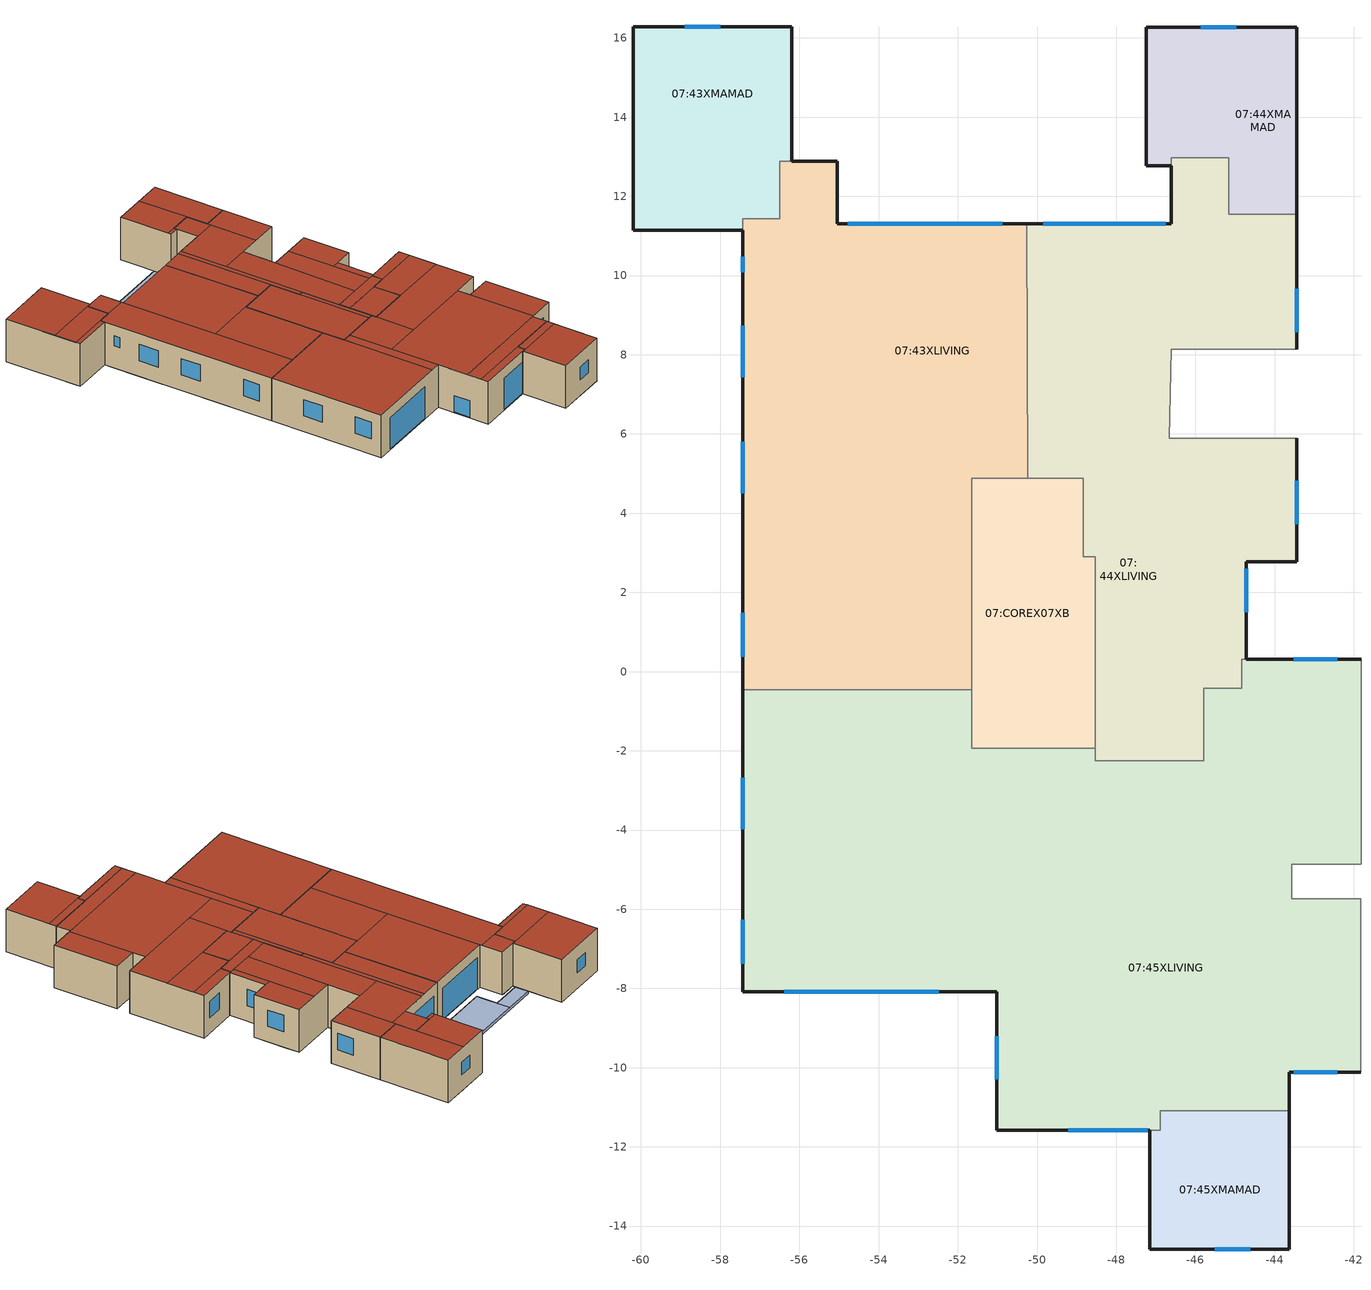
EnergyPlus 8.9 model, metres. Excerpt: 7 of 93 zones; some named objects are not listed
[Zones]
07:43XMAMAD
 floor to 06:36XMAMAD (0_IntFloor_U=2.126_Reversed_Rev): -57.43,11.14 -60.2,11.14 -60.2,11.46 -57.43,11.46 z18; -56.51,11.46 -60.2,11.46 -60.2,12.9 -56.51,12.9 z18; -56.2,12.9 -60.2,12.9 -60.2,16.28 -56.2,16.28 z18
 floor to 06:36XLIVING (0_IntFloor_U=2.126_Reversed_Rev): -56.5,11.44 -56.51,11.44 -56.51,12.88 -56.5,12.88 z18
 floor to 06:36XSERV (0_IntFloor_U=2.126_Reversed_Rev): -56.51,11.44 -57.43,11.44 -57.43,11.46 -56.51,11.46 z18
 wall outside (0_ExtWall MMD plaster 400 6cm - Int_Insulation_U=1.28): -56.2,12.88 -56.2,16.28 -60.2,16.28 -60.2,11.14 -57.43,11.14 z18:21
 wall to 07:43XLIVING (0_IntPartition 20cm concrete_U=2.516_Rev): -57.43,11.14 -57.43,11.44 -56.5,11.44 -56.5,12.88 -56.2,12.88 z18:21
 window (_6mm - 1001): -58,16.28 -58.9,16.28 z19.1:20
 roof outside (0_FlatRoofTiled 5cm EPS_U=0.58): -60.2,11.14 -57.43,11.14 -57.43,11.44 -60.2,11.44 z21; -60.2,11.44 -56.5,11.44 -56.5,12.88 -60.2,12.88 z21; -60.2,12.88 -56.2,12.88 -56.2,16.28 -60.2,16.28 z21
07:44XLIVING
 floor to 06:36XLIVING (0_IntFloor_U=2.126_Reversed_Rev): -50.24,6.39 -50.26,11.31 -50.24,11.31 z18
 floor to 06:37XMAMAD (0_IntFloor_U=2.126_Reversed_Rev): -43.44,11.46 -45.14,11.46 -45.14,11.54 -43.44,11.54 z18
 floor to 06:37XLIVING (0_IntFloor_U=2.126_Reversed_Rev): -43.44,8.15 -45.14,8.15 -45.14,11.46 -43.44,11.46 z18; -44.83,-0.4 -45.14,-0.4 -45.14,0.32 -44.83,0.32 z18; -44.72,0.32 -45.14,0.32 -45.14,2.78 -44.72,2.78 z18; -43.44,2.78 -45.14,2.78 -45.14,5 -43.44,5 z18; -45.16,11.31 -46.61,11.31 -46.61,12.97 -45.16,12.97 z18; -48.83,4.9 -50.24,4.9 -50.24,11.31 -48.85,11.31 z18; -48.53,2.91 -48.83,2.91 -48.85,11.31 -48.54,11.31 z18; -45.79,-2.24 -46.87,-2.24 -46.86,-0.4 -45.79,-0.4 z18; -45.14,-0.4 -46.86,-0.4 -46.85,5 -45.14,5 z18; -46.87,-2.24 -48.53,-2.24 -48.54,7.39 -46.84,7.39 z18; -46.62,7.39 -48.54,7.39 -48.54,8.15 -46.61,8.15 z18; -45.14,8.15 -48.54,8.15 -48.54,11.31 -45.14,11.31 z18
 floor to 06:COREX06XA (0_SemiExposedFloor 2cm EPS_U=1.139_Reversed_Rev): -48.83,4.88 -50.24,4.88 -50.24,4.9 -48.83,4.9 z18
 floor to 06:39XLIVING (0_IntFloor_U=2.126_Reversed_Rev): -44.83,-0.41 -45.79,-0.41 -45.79,-0.4 -44.83,-0.4 z18
 floor to 06:37XSERV (0_IntFloor_U=2.126_Reversed_Rev): -43.44,5 -46.68,5 -46.66,5.9 -43.44,5.9 z18; -46.68,5 -46.85,5 -46.84,7.39 -46.62,7.39 z18
 wall outside (0_ExtWall Pumice 22cm_U=0.916): -43.44,8.15 -43.44,11.54 / -46.61,12.77 -46.61,11.31 -50.26,11.31 / -44.71,0.31 -44.71,2.78 -43.44,2.78 -43.44,5.9 z18:21
 wall to 07:COREX07XB (0_SemiExposedWall ThermalPlaster200 2.5cm_U=1.387): -50.24,4.88 -48.83,4.88 -48.83,2.9 -48.53,2.9 -48.53,-1.94 z18:21
 wall to 07:44XSERV (0_IntPartition 20cm concrete_U=2.516): -43.44,5.9 -46.66,5.9 -46.61,8.15 -43.44,8.15 z18:21
 wall to 07:44XMAMAD (0_IntPartition 20cm concrete_U=2.516): -43.44,11.54 -45.16,11.54 -45.16,12.97 -46.61,12.97 -46.61,12.77 z18:21
 wall to 07:43XLIVING (0_IntPartition 20cm concrete_U=2.516): -50.26,11.31 -50.24,4.88 z18:21
 wall to 07:45XLIVING (0_IntPartition 20cm concrete_U=2.516): -48.53,-1.94 -48.53,-2.25 -45.79,-2.25 -45.79,-0.41 -44.83,-0.41 -44.83,0.31 -44.71,0.31 z18:21
 window (6+6+6 - 1003): -43.44,3.72 -43.44,4.82 / -43.44,8.57 -43.44,9.67 / -44.71,1.5 -44.71,2.6 z19.1:20.25
 window (6+12+6 - 1002): -46.74,11.31 -49.84,11.31 z18.05:20.25
 roof outside (0_FlatRoofTiled 5cm EPS_U=0.58): -48.53,-2.25 -45.79,-2.25 -45.79,-0.41 -48.53,-0.41 z21; -48.53,-0.41 -44.83,-0.41 -44.83,0.31 -48.53,0.31 z21; -45.16,8.15 -43.44,8.15 -43.44,11.54 -45.16,11.54 z21; -45.16,0.31 -44.71,0.31 -44.71,2.78 -45.16,2.78 z21; -45.16,2.78 -43.44,2.78 -43.44,5.9 -45.16,5.9 z21; -46.61,11.31 -45.16,11.31 -45.16,12.97 -46.61,12.97 z21; -50.24,4.88 -48.83,4.88 -48.83,11.31 -50.26,11.31 z21; -48.83,2.9 -48.53,2.9 -48.53,11.31 -48.83,11.31 z21; -46.78,0.31 -45.16,0.31 -45.16,5.9 -46.66,5.9 z21; -48.53,0.31 -46.78,0.31 -46.61,8.15 -48.53,8.15 z21; -48.53,8.15 -45.16,8.15 -45.16,11.31 -48.53,11.31 z21
07:43XLIVING
 floor to 06:36XLIVING (0_IntFloor_U=2.126_Reversed_Rev): -51.65,3.9 -57.43,3.9 -57.43,4.9 -51.65,4.9 z18; -50.24,4.9 -55.05,4.9 -55.05,11.31 -50.26,11.31 z18; -55.23,11.44 -56.5,11.44 -56.5,12.88 -55.23,12.88 z18; -55.23,11.37 -56.51,11.37 -56.51,11.44 -55.23,11.44 z18; -55.05,9.1 -55.23,9.1 -55.23,12.88 -55.05,12.88 z18; -55.05,4.9 -57.43,4.9 -57.43,9.1 -55.05,9.1 z18
 floor to 06:36XSERV (0_IntFloor_U=2.126_Reversed_Rev): -55.23,9.1 -56.51,9.1 -56.51,11.37 -55.23,11.37 z18; -56.51,9.1 -57.43,9.1 -57.43,11.44 -56.51,11.44 z18
 floor to 06:COREX06XA (0_SemiExposedFloor 2cm EPS_U=1.139_Reversed_Rev): -50.24,4.88 -51.64,4.88 -51.65,4.9 -50.24,4.9 z18
 floor to 06:38XLIVING (0_IntFloor_U=2.126_Reversed_Rev): -51.65,-0.46 -57.43,-0.46 -57.43,3.9 -51.65,3.9 z18
 wall outside (0_ExtWall Pumice 22cm_U=0.916): -50.26,11.31 -55.05,11.31 -55.05,12.88 -56.2,12.88 / -57.43,11.14 -57.43,-0.46 z18:21
 wall to 07:COREX07XB (0_SemiExposedWall ThermalPlaster200 2.5cm_U=1.387): -51.64,-0.46 -51.64,4.88 -50.24,4.88 z18:21
 wall to 07:45XLIVING (0_IntPartition 20cm concrete_U=2.516_Rev): -57.43,-0.46 -51.64,-0.46 z18:21
 window (6+12+6 - 1002): -50.88,11.31 -54.78,11.31 z18.05:20.25
 window (_6mm - 1001): -57.43,10.48 -57.43,10.08 z19.55:20.25
 window (6+6+6 - 1003): -57.43,8.73 -57.43,7.43 / -57.43,5.8 -57.43,4.5 / -57.43,1.48 -57.43,0.38 z19.1:20.25
 roof outside (0_FlatRoofTiled 5cm EPS_U=0.58): -56.5,11.44 -55.05,11.44 -55.05,12.88 -56.5,12.88 z21; -55.05,-0.46 -51.64,-0.46 -51.64,4.88 -55.05,4.88 z21; -55.05,4.88 -50.24,4.88 -50.26,11.31 -55.05,11.31 z21; -57.43,-0.46 -55.05,-0.46 -55.05,11.44 -57.43,11.44 z21
07:44XMAMAD
 floor to 06:37XMAMAD (0_IntFloor_U=2.126_Reversed_Rev): -45.14,12.99 -47.24,12.99 -47.24,16.27 -45.14,16.27 z18; -43.44,11.54 -45.14,11.54 -45.14,16.27 -43.44,16.27 z18
 floor to 06:37XLIVING (0_IntFloor_U=2.126_Reversed_Rev): -46.61,12.77 -47.24,12.77 -47.24,12.97 -46.61,12.97 z18; -45.16,12.97 -47.24,12.97 -47.24,12.99 -45.16,12.99 z18; -45.14,11.54 -45.16,11.54 -45.16,12.99 -45.14,12.99 z18
 wall outside (0_ExtWall MMD plaster 400 6cm - Int_Insulation_U=1.28): -43.44,11.54 -43.44,16.27 -47.24,16.27 -47.24,12.77 -46.61,12.77 z18:21
 window (_6mm - 1001): -44.97,16.27 -45.87,16.27 z19.1:20
 roof outside (0_FlatRoofTiled 5cm EPS_U=0.58): -47.24,12.77 -46.61,12.77 -46.61,12.97 -47.24,12.97 z21; -47.24,12.97 -45.16,12.97 -45.16,16.27 -47.24,16.27 z21; -45.16,11.54 -43.44,11.54 -43.44,16.27 -45.16,16.27 z21
07:COREX07XB
 floor to 06:COREX06XA (0_IntFloor_U=2.126_Reversed_Rev): -48.53,-1.93 -48.82,-1.93 -48.83,2.9 -48.53,2.9 z18; -48.82,-1.93 -51.64,-1.93 -51.64,4.88 -48.83,4.88 z18
 floor to 06:38XLIVING (0_SemiExposedCeiling 2cm EPS_U=0.956_Rev): -48.53,-1.94 -51.64,-1.94 -51.64,-1.93 -48.53,-1.93 z18
 wall to 07:45XLIVING (0_SemiExposedWall ThermalPlaster200 2.5cm_U=1.387_Rev): -51.64,-0.46 -51.64,-1.94 -48.53,-1.94 z18:21
 roof outside (0_FlatRoofTiled 5cm EPS_U=0.58): -48.83,-1.94 -48.53,-1.94 -48.53,2.9 -48.83,2.9 z21; -51.64,-1.94 -48.83,-1.94 -48.83,4.88 -51.64,4.88 z21
07:45XLIVING
 floor outside (0_ExtFloor 4cm polyash_U=1.009): -43.64,-11.08 -43.96,-11.08 -43.96,-10.11 -43.64,-10.11 z18; -47.1,-11.58 -51.02,-11.58 -51.02,-11.43 -47.09,-11.43 z18
 floor to 06:38XLIVING (0_IntFloor_U=2.126_Reversed_Rev): -55.32,-7.76 -57.43,-7.76 -57.43,-4.68 -55.32,-4.68 z18; -51.02,-4.68 -54.04,-4.68 -54.04,-4.23 -51.02,-4.23 z18; -51.02,-8.08 -55.32,-8.08 -55.32,-4.68 -51.02,-4.68 z18; -49.94,-11.43 -51.02,-11.43 -51.02,-4.23 -49.94,-4.23 z18; -48.53,-4.23 -51.63,-4.23 -51.64,-1.94 -48.53,-1.94 z18; -54.04,-2.34 -57.43,-2.34 -57.43,-0.46 -54.04,-0.46 z18; -51.63,-4.23 -54.04,-4.23 -54.04,-0.46 -51.65,-0.46 z18
 floor to 06:39XLIVING (0_IntFloor_U=2.126_Reversed_Rev): -41.82,-10.11 -43.57,-10.11 -43.57,-5.74 -41.82,-5.74 z18; -47.09,-11.43 -49.94,-11.43 -49.94,-11.18 -47.09,-11.18 z18; -46.89,-11.18 -49.94,-11.18 -49.94,-11.08 -46.89,-11.08 z18; -43.96,-11.08 -49.94,-11.08 -49.94,-10.11 -43.96,-10.11 z18; -43.57,-10.11 -49.94,-10.11 -49.94,-4.85 -43.57,-4.85 z18; -41.82,-0.41 -44.83,-0.41 -44.83,0.31 -41.82,0.31 z18; -41.82,-2.25 -45.79,-2.25 -45.79,-0.41 -41.82,-0.41 z18; -41.82,-4.23 -48.53,-4.23 -48.53,-2.25 -41.82,-2.25 z18; -41.82,-4.85 -49.94,-4.85 -49.94,-4.23 -41.82,-4.23 z18
 floor to 06:38XSERV2 (0_IntFloor_U=2.126_Reversed_Rev): -54.04,-4.68 -57.43,-4.68 -57.43,-2.34 -54.04,-2.34 z18
 floor to 06:38XSERV1 (0_IntFloor_U=2.126_Reversed_Rev): -55.32,-8.08 -57.43,-8.08 -57.43,-7.76 -55.32,-7.76 z18
 floor to 06:39XMAMAD (0_IntFloor_U=2.126_Reversed_Rev): -46.89,-11.58 -47.1,-11.58 -47.09,-11.18 -46.89,-11.18 z18
 wall outside (0_ExtWall Pumice 22cm_U=0.916): -57.43,-0.46 -57.43,-8.08 -51.02,-8.08 -51.02,-11.58 -47.16,-11.58 / -43.64,-11.08 -43.64,-10.11 -41.82,-10.11 / -41.82,0.31 -44.71,0.31 z18:21
 wall to 07:46XLIVING (0_IntPartition 20cm concrete_U=2.516_Rev): -41.82,-4.86 -41.82,0.31 / -41.82,-10.11 -41.82,-5.74 z18:21
 wall to 07:45XMAMAD (0_IntPartition 20cm concrete_U=2.516): -47.16,-11.58 -46.89,-11.58 -46.89,-11.08 -43.64,-11.08 z18:21
 wall to 07:COREX07XA (0_SemiExposedWall ThermalPlaster200 2.5cm_U=1.387): -41.82,-5.74 -43.57,-5.74 -43.57,-4.86 -41.82,-4.86 z18:21
 window (6+6+6 - 1003): -57.43,-2.68 -57.43,-3.98 / -57.43,-6.27 -57.43,-7.37 / -43.52,-10.11 -42.42,-10.11 / -42.42,0.31 -43.52,0.31 z19.1:20.25; -51.02,-9.2 -51.02,-10.3 z18.05:19.2
 window (6+12+6 - 1002): -56.38,-8.08 -52.49,-8.08 / -49.21,-11.58 -47.21,-11.58 z18.05:20.25
 roof outside (0_FlatRoofTiled 5cm EPS_U=0.58): -44.83,-0.41 -41.82,-0.41 -41.82,0.31 -44.83,0.31 z21; -51.64,-8.08 -51.02,-8.08 -51.02,-1.94 -51.64,-1.94 z21; -57.43,-8.08 -51.64,-8.08 -51.64,-0.46 -57.43,-0.46 z21; -43.57,-10.11 -41.82,-10.11 -41.82,-5.74 -43.57,-5.74 z21; -51.02,-11.58 -46.89,-11.58 -46.89,-11.08 -51.02,-11.08 z21; -51.02,-11.08 -43.64,-11.08 -43.64,-10.11 -51.02,-10.11 z21; -51.02,-10.11 -43.57,-10.11 -43.57,-4.86 -51.02,-4.86 z21; -45.79,-2.25 -41.82,-2.25 -41.82,-0.41 -45.79,-0.41 z21; -48.53,-4.86 -41.82,-4.86 -41.82,-2.25 -48.53,-2.25 z21; -51.02,-4.86 -48.53,-4.86 -48.53,-1.94 -51.02,-1.94 z21
07:45XMAMAD
 floor outside (0_ExtFloor 4cm polyash_U=1.009): -43.64,-11.18 -43.96,-11.18 -43.96,-11.08 -43.64,-11.08 z18; -47.16,-14.58 -47.16,-11.58 -47.1,-11.58 z18
 floor to 06:39XLIVING (0_IntFloor_U=2.126_Reversed_Rev): -43.96,-11.18 -46.89,-11.18 -46.89,-11.08 -43.96,-11.08 z18
 floor to 06:39XMAMAD (0_IntFloor_U=2.126_Reversed_Rev): -43.64,-11.58 -46.89,-11.58 -46.89,-11.18 -43.64,-11.18 z18; -43.64,-14.58 -47.16,-14.58 -47.1,-11.58 -43.64,-11.58 z18
 wall outside (0_ExtWall MMD plaster 400 6cm - Int_Insulation_U=1.28): -47.16,-11.58 -47.16,-14.58 -43.64,-14.58 -43.64,-11.08 z18:21
 window (_6mm - 1001): -45.51,-14.58 -44.61,-14.58 z19.1:20
 roof outside (0_FlatRoofTiled 5cm EPS_U=0.58): -46.89,-11.58 -43.64,-11.58 -43.64,-11.08 -46.89,-11.08 z21; -47.16,-14.58 -43.64,-14.58 -43.64,-11.58 -47.16,-11.58 z21
shading: -56.2,13.07 -54.12,13.07 / -54.12,13.07 -54.12,11.66 / -54.12,11.66 -47.24,11.66 / -47.24,11.66 -47.24,13.96 / -47.24,13.96 -56.2,13.96 / -56.2,13.96 -56.2,13.07 z17.8:18; -47.24,11.66 -54.12,11.66 -54.12,13.07 -47.24,13.07 z17.8; -47.24,13.07 -56.2,13.07 -56.2,13.96 -47.24,13.96 z17.8; -56.2,13.07 -54.12,13.07 -54.12,13.96 -56.2,13.96 z18; -54.12,11.66 -47.24,11.66 -47.24,13.96 -54.12,13.96 z18
[Site:Location]
1 (01-01:31-12)  (01-01:31-12): Latitude=32; Longitude=34.9; Time Zone=2; Elevation {m}=49
[Site:GroundTemperature:BuildingSurface]
18, 18, 18, 18, 18, 18, 18, 18, 18, 18, 18, 18
[Site:GroundTemperature:Deep]
18, 18, 18, 18, 18, 18, 18, 18, 18, 18, 18, 18
[Site:GroundTemperature:Shallow]
18, 18, 18, 18, 18, 18, 18, 18, 18, 18, 18, 18
[Site:GroundTemperature:FCfactorMethod]
January FCfactorMethod ground temperature {C}=14.56; Februry FCfactorMethod ground temperature {C}=15.21; March FCfactorMethod ground temperature {C}=16.32; April FCfactorMethod ground temperature {C}=21.47; May FCfactorMethod ground temperature {C}=26.48; June FCfactorMethod ground temperature {C}=30.09; July FCfactorMethod ground temperature {C}=32.2; August FCfactorMethod ground temperature {C}=33.24; September FCfactorMethod ground temperature {C}=31.42; October FCfactorMethod ground temperature {C}=27.68; November FCfactorMethod ground temperature {C}=21.81; December FCfactorMethod ground temperature {C}=17.94
[Site:GroundReflectance]
0.2, 0.2, 0.2, 0.2, 0.2, 0.2, 0.2, 0.2, 0.2, 0.2, 0.2, 0.2
[Site:GroundReflectance:SnowModifier]
2, 2
[Building]
Rambam_15-17: North Axis=0; Terrain=City; Loads Convergence Tolerance=.04; Temperature Convergence Tolerance=.4; Solar Distribution=FullExterior; Maximum number of warmup days=25; Minimum number of warmup days=6
[Construction]
0_IntFloor_U=2.126_Reversed_Rev: _1045 Ceramic porcelain_12.1_.02, _1045_Cemented Plaster_2.2_.02, _1045 Sand and gravel_10.1_.08, _1045_RegularConcrete_1.1.1_.2, _1045_IntTiah_Cement Lime Plaster_2.1_.02
0_IntPartition 20cm concrete_U=2.516; 0_IntPartition 20cm concrete_U=2.516_Rev: _1045_IntTiah_Cement Lime Plaster_2.1_.015, _1045_RegularConcrete_1.1.1_.2, _1045_IntTiah_Cement Lime Plaster_2.1_.015
0_ExtWall MMD plaster 400 6cm - Int_Insulation_U=1.28: _1045_Cemented Plaster_2.2_.01, _1045_RegularConcrete_1.1.1_.2, 0_Thermal plaster 400_.06, _1045_IntTiah_Cement Lime Plaster_2.1_.01
0_ExtFloor 4cm polyash_U=1.009: _1045_Cemented Plaster_2.2_.02, 0_polyash 200_.04, _1045_RegularConcrete_1.1.1_.2, _1045 Sand and gravel_10.1_.08, _1045_Cemented Plaster_2.2_.02, _1045 Ceramic porcelain_12.1_.01
0_ExtWall Pumice 22cm_U=0.916: _Block Pumice 22sm_.22
0_SemiExposedWall ThermalPlaster200 2.5cm_U=1.387: _1045 Thermal Plaster Polystyrene Aggregate 225_2.3_.025, _1045_RegularConcrete_1.1.1_.2, _1045_IntTiah_Cement Lime Plaster_2.1_.015
0_SemiExposedWall ThermalPlaster200 2.5cm_U=1.387_Rev: _1045_IntTiah_Cement Lime Plaster_2.1_.015, _1045_RegularConcrete_1.1.1_.2, _1045 Thermal Plaster Polystyrene Aggregate 225_2.3_.025
0_FlatRoofTiled 5cm EPS_U=0.58: _1045 Ceramic porcelain_12.1_.01, _1045_Cemented Plaster_2.2_.02, _1045 Sand and gravel_10.1_.08, _Bitumen_.005, _1045 Light Concrete Coarse Aggregate NonQuartsSand 1200_1.2.1_.05, _1045 Expanded Polystyrene EPS 30_14.1_.05, _1045_RegularConcrete_1.1.1_.2, _1045_IntTiah_Cement Lime Plaster_2.1_.015
0_SemiExposedFloor 2cm EPS_U=1.139_Reversed_Rev; 0_SemiExposedCeiling 2cm EPS_U=0.956_Rev: _1045_Cemented Plaster_2.2_.02, _1045_RegularConcrete_1.1.1_.2, _1045 Expanded Polystyrene EPS 30_14.1_.02, _1045 Sand and gravel_10.1_.08, _1045_Cemented Plaster_2.2_.02, _1045 Ceramic porcelain_12.1_.01
_6mm - 1001: 64
6+12+6 - 1002: Simple 6+12+6 - 1002
6+12+6 - 2002: 30003, Simple 6+12+6 - 1002
6+6+6 - 1003: Simple 6+6+6 - 1003
6+6+6 - 2003: 30003, Simple 6+6+6 - 1003
[WindowMaterial:Glazing]
64: Optical data type {SpectralAverage or Spectral}=SpectralAverage; Thickness {m}=.006; Solar transmittance at normal incidence=.79; Solar reflectance at normal incidence: front side=.075; Solar reflectance at normal incidence: back side=.075; Visible transmittance at normal incidence=0.881; Visible reflectance at normal incidence: front side=.081; Visible reflectance at normal incidence: back side=.081; IR transmittance at normal incidence=0; IR emissivity: front side=.84; IR emissivity: back side=.84; Conductivity {W/m-K}=1; Dirt Correction Factor for Solar and Visible Transmittance=1
[WindowMaterial:Shade]
30003: Solar transmittance=.15; Solar reflectance=.6; Visible transmittance=.15; Visible reflectance=.6; IR Thermal emissivity=.9; IR Thermal transmittance=.05; Thickness {m}=.001; Conductivity {W/m-K}=160; Shade-to-glass distance=.1; Shade top opening multiplier=0; Shade bottom opening multiplier=0; Shade left-side opening multiplier=0; Shade right-side opening multiplier=0; Air-flow permeability=0
[Material] Thermal Emittance=.9; Solar Absorptance=.4; Visible Absorptance=.4
Name | Roughness | Thickness {m} | Conductivity {w/m-K} | Density {kg/m3} | Specific Heat {J/kg-K}
_1045 Ceramic porcelain_12.1_.02 | Smooth | .02 | 1.3 | 2300 | 840
_1045_Cemented Plaster_2.2_.02 | Rough | .02 | 1 | 1800 | 1000
_1045 Sand and gravel_10.1_.08 | Rough | .08 | 2 | 1950 | 1045
_1045_RegularConcrete_1.1.1_.2 | MediumRough | .2 | 2 | 2400 | 1000
_1045_IntTiah_Cement Lime Plaster_2.1_.02 | Smooth | .02 | .8 | 1600 | 1000
_1045_IntTiah_Cement Lime Plaster_2.1_.015 | Smooth | .015 | .8 | 1600 | 1000
_1045_Cemented Plaster_2.2_.01 | Rough | .01 | 1 | 1800 | 1000
0_Thermal plaster 400_.06 | Rough | .06 | .129 | 400 | 1000
_1045_IntTiah_Cement Lime Plaster_2.1_.01 | Smooth | .01 | .8 | 1600 | 1000
0_polyash 200_.04 | Rough | .04 | .0698 | 200 | 1000
_1045 Ceramic porcelain_12.1_.01 | Smooth | .01 | 1.3 | 2300 | 840
_Block Pumice 22sm_.22 | MediumRough | .22 | .244 | 795 | 970
_1045 Thermal Plaster Polystyrene Aggregate 225_2.3_.025 | Rough | .025 | .073 | 225 | 1000
_Bitumen_.005 | Rough | .005 | .17 | 1200 | 1660
_1045 Light Concrete Coarse Aggregate NonQuartsSand 1200_1.2.1_.05 | MediumRough | .05 | .62 | 1200 | 1000
_1045 Expanded Polystyrene EPS 30_14.1_.05 | Rough | .05 | .04 | 30 | 1450
_1045 Expanded Polystyrene EPS 30_14.1_.02 | Rough | .02 | .04 | 30 | 1450
[WindowMaterial:SimpleGlazingSystem]
Name | U-value W/m2/K | Solar Heat Gain Coefficient | Visible Transmittance
Simple 6+12+6 - 1002 | 2.8 | .75 | .781
Simple 6+6+6 - 1003 | 3.2 | .8 | .801
[WindowProperty:ShadingControl] Shading type=ExteriorShade; Shading control type=OnIfScheduleAllows; Schedule=0_(2017) Residential Exterior Shading Schedule - Zone A-B; Shading control is scheduled=Yes; Glare control is active=No; Type of slat angle control=FixedSlatAngle; Setpoint 2=0
Name | Name of glazed construction with shading
1002 | 6+12+6 - 2002
1003 | 6+6+6 - 2003
[Zone] Relative North (to building)=0; Zone Type=1; Zone multiplier=1; Zone inside convection algorithm=TARP
Name | Zone volume | Floor Area | Part Of Total Floor Area
07:COREX07XB | 45.8643 | 20.6596 | No
07:44XLIVING | 151.2702 | 67.8342 | Yes
07:45XLIVING | 307.9967 | 138.1151 | Yes
07:43XLIVING | 177.1028 | 79.4183 | Yes
07:43XMAMAD | 44.105 | 19.778 | Yes
07:44XMAMAD | 33.7858 | 15.1506 | Yes
07:45XMAMAD | 27.183 | 12.1897 | Yes
[PEOPLE] Number of People SCHEDULE=0_Baseline Residential Occupancy Schedule; Number of People Calculation Method=People/Area; People per Zone Floor Area=.04; radiant fraction=.3; User Specified Sensible Fraction=AutoCalculate; CO2 generation rate per unit of activity level (units m3/s-W=3.82e-08; Enable ASHRAE 55 comfort warnings=No; MRT Calculation Type=ZoneAveraged; Work Efficiency SCHEDULE Name (0.0-1.0,real)=Work efficiency; Clothing Insulation Calculation Method=ClothingInsulationSchedule; Air Velocity SCHEDULE Name (units m/s, real)=Default Air Velocity for Comfort Calculations
Name | Zone | Activity level SCHEDULE Name (units W/person, real) | Clothing Insulation SCHEDULE Name (real)
People 07:44XLIVING | 07:44XLIVING | Activity Schedule 33412 | Clothing Schedule 33412
People 07:45XLIVING | 07:45XLIVING | Activity Schedule 33505 | Clothing Schedule 33505
People 07:43XLIVING | 07:43XLIVING | Activity Schedule 33532 | Clothing Schedule 33532
People 07:43XMAMAD | 07:43XMAMAD | Activity Schedule 33554 | Clothing Schedule 33554
People 07:44XMAMAD | 07:44XMAMAD | Activity Schedule 33565 | Clothing Schedule 33565
People 07:45XMAMAD | 07:45XMAMAD | Activity Schedule 33608 | Clothing Schedule 33608
[Lights] Lighting SCHEDULE=0_Baseline Residential Lighting Schedule; Design Level calculation method=Watts/Area; Watts per Zone Area {W/m2}=5; Return Air Fraction=0; Radiant fraction=.72; Fraction Visible=.18; Fraction Replaceable=1
Name | Zone | LightsEndUseKey
07:44XLIVING General lighting | 07:44XLIVING | ELECTRIC EQUIPMENT#07:44XLIVING#GeneralLights
07:45XLIVING General lighting | 07:45XLIVING | ELECTRIC EQUIPMENT#07:45XLIVING#GeneralLights
07:43XLIVING General lighting | 07:43XLIVING | ELECTRIC EQUIPMENT#07:43XLIVING#GeneralLights
07:43XMAMAD General lighting | 07:43XMAMAD | ELECTRIC EQUIPMENT#07:43XMAMAD#GeneralLights
07:44XMAMAD General lighting | 07:44XMAMAD | ELECTRIC EQUIPMENT#07:44XMAMAD#GeneralLights
07:45XMAMAD General lighting | 07:45XMAMAD | ELECTRIC EQUIPMENT#07:45XMAMAD#GeneralLights
[OtherEquipment] Fuel Type=Electricity; Design Level calculation method=Watts/Area; Latent fraction=0; Radiant fraction=.2; Fraction Lost=0; Carbon Dioxide Generation Rate=0; End-use category=General
Name | Zone | Equipment SCHEDULE | Watts per Zone Area {watts/m2}
07:44XLIVING Miscellaneous gain | 07:44XLIVING | 0_(2017) Baseline Residential Non Fixed Equipment Schedule | 6
07:44XLIVING Equipment gain | 07:44XLIVING | 0_(2017) Baseline Residential Equipment Schedule | 1
07:45XLIVING Miscellaneous gain | 07:45XLIVING | 0_(2017) Baseline Residential Non Fixed Equipment Schedule | 6
07:45XLIVING Equipment gain | 07:45XLIVING | 0_(2017) Baseline Residential Equipment Schedule | 1
07:43XLIVING Miscellaneous gain | 07:43XLIVING | 0_(2017) Baseline Residential Non Fixed Equipment Schedule | 6
07:43XLIVING Equipment gain | 07:43XLIVING | 0_(2017) Baseline Residential Equipment Schedule | 1
07:43XMAMAD Miscellaneous gain | 07:43XMAMAD | 0_(2017) Baseline Residential Non Fixed Equipment Schedule | 6
07:43XMAMAD Equipment gain | 07:43XMAMAD | 0_(2017) Baseline Residential Equipment Schedule | 1
07:44XMAMAD Miscellaneous gain | 07:44XMAMAD | 0_(2017) Baseline Residential Non Fixed Equipment Schedule | 6
07:44XMAMAD Equipment gain | 07:44XMAMAD | 0_(2017) Baseline Residential Equipment Schedule | 1
07:45XMAMAD Miscellaneous gain | 07:45XMAMAD | 0_(2017) Baseline Residential Non Fixed Equipment Schedule | 6
07:45XMAMAD Equipment gain | 07:45XMAMAD | 0_(2017) Baseline Residential Equipment Schedule | 1
[ZoneInfiltration:DesignFlowRate] Infiltration SCHEDULE=On 24/7; Design Volume Flow Rate calculation method=Flow/zone; Constant Term Coefficient=1; Temperature Term Coefficient=0; Velocity Term Coefficient=0; Velocity Squared Term Coefficient=0
Name | Zone | Design Volume Flow Rate (m3/s)
07:COREX07XB Infiltration | 07:COREX07XB | .01274
07:44XLIVING Infiltration | 07:44XLIVING | .04202
07:45XLIVING Infiltration | 07:45XLIVING | .085555
07:43XLIVING Infiltration | 07:43XLIVING | .049195
07:43XMAMAD Infiltration | 07:43XMAMAD | .012251
07:44XMAMAD Infiltration | 07:44XMAMAD | .009385
07:45XMAMAD Infiltration | 07:45XMAMAD | .007551
[ZoneControl:Thermostat]
07:44XLIVING Thermostat: 07:44XLIVING, Zone Control Type Sched, ThermostatSetpoint:DualSetpoint, Dual Setpoint - Zone 07:44XLIVING
07:45XLIVING Thermostat: 07:45XLIVING, Zone Control Type Sched, ThermostatSetpoint:DualSetpoint, Dual Setpoint - Zone 07:45XLIVING
07:43XLIVING Thermostat: 07:43XLIVING, Zone Control Type Sched, ThermostatSetpoint:DualSetpoint, Dual Setpoint - Zone 07:43XLIVING
07:43XMAMAD Thermostat: 07:43XMAMAD, Zone Control Type Sched, ThermostatSetpoint:DualSetpoint, Dual Setpoint - Zone 07:43XMAMAD
07:44XMAMAD Thermostat: 07:44XMAMAD, Zone Control Type Sched, ThermostatSetpoint:DualSetpoint, Dual Setpoint - Zone 07:44XMAMAD
07:45XMAMAD Thermostat: 07:45XMAMAD, Zone Control Type Sched, ThermostatSetpoint:DualSetpoint, Dual Setpoint - Zone 07:45XMAMAD
[ThermostatSetpoint:DualSetpoint]
Dual Setpoint - Zone 07:44XLIVING: 07:44XLIVING Heating Setpoint Schedule, 07:44XLIVING Cooling SP Sch
Dual Setpoint - Zone 07:45XLIVING: 07:45XLIVING Heating Setpoint Schedule, 07:45XLIVING Cooling SP Sch
Dual Setpoint - Zone 07:43XLIVING: 07:43XLIVING Heating Setpoint Schedule, 07:43XLIVING Cooling SP Sch
Dual Setpoint - Zone 07:43XMAMAD: 07:43XMAMAD Heating Setpoint Schedule, 07:43XMAMAD Cooling SP Sch
Dual Setpoint - Zone 07:44XMAMAD: 07:44XMAMAD Heating Setpoint Schedule, 07:44XMAMAD Cooling SP Sch
Dual Setpoint - Zone 07:45XMAMAD: 07:45XMAMAD Heating Setpoint Schedule, 07:45XMAMAD Cooling SP Sch
[Zone equipment]
07:44XLIVING: 07:44XLIVING Ideal Loads Air
07:45XLIVING: 07:45XLIVING Ideal Loads Air
07:43XLIVING: 07:43XLIVING Ideal Loads Air
07:43XMAMAD: 07:43XMAMAD Ideal Loads Air
07:44XMAMAD: 07:44XMAMAD Ideal Loads Air
07:45XMAMAD: 07:45XMAMAD Ideal Loads Air
[Schedule:Compact]
On; On 24/7: Any Number, Through: 12/31, For: AllDays, Until: 24:00, 1
Work efficiency: Any Number, Through: 12/31, For: AllDays, Until: 24:00, 0
Default Air Velocity for Comfort Calculations: Any Number, Through: 12/31, For: AllDays, Until: 24:00, 0.137
0_Baseline Residential Lighting Schedule: Fraction, Through: 31 Dec, For: AllDays, Until: 17:00, 0, Until: 24:00, 1
0_Baseline Residential Occupancy Schedule: Fraction, Through: 31 Dec, For: Alldays, Until: 08:00, 0.64, Until: 16:00, 0, Until: 24:00, 1
0_(2017) Baseline Residential Equipment Schedule: Fraction, Through: 31 Dec, For: AllDays, Until: 24:00, 1
0_(2017) Baseline Residential Non Fixed Equipment Schedule: Fraction, Through: 31 Dec, For: AllDays, Until: 16:00, 0, Until: 24:00, 1
0_(2017) Residential Exterior Shading Schedule - Zone A-B: On, Through: 31 Mar, For: Alldays, Until: 07:00, 1, Until: 17:00, 0, Until: 24:00, 1, Through: 30 Nov, For: Alldays, Until: 08:30, 0, Until: 15:30, 1, Until: 24:00, 0, Through: 31 Dec, For: Alldays, Until: 07:00, 1, Until: 17:00, 0, Until: 24:00, 1
Activity Schedule 33412; Activity Schedule 33505; Activity Schedule 33532; Activity Schedule 33554; Activity Schedule 33565; Activity Schedule 33608: Any Number, Through: 12/31, For: AllDays, Until: 24:00, 125
Clothing Schedule 33412; Clothing Schedule 33505; Clothing Schedule 33532; Clothing Schedule 33554; Clothing Schedule 33565; Clothing Schedule 33608: Any Number, Through: 4/1, For: AllDays, Until: 24:00, 1, Through: 9/30, For: AllDays, Until: 24:00, .5, Through: 12/31, For: AllDays, Until: 24:00, 1
07:44XLIVING Heating Setpoint Schedule; 07:45XLIVING Heating Setpoint Schedule; 07:43XLIVING Heating Setpoint Schedule; 07:43XMAMAD Heating Setpoint Schedule; 07:44XMAMAD Heating Setpoint Schedule; 07:45XMAMAD Heating Setpoint Schedule: Temperature, Through: 31 March, For: AllDays, Until: 24:00, 20, Through: 30 November, For: AllDays, Until: 24:00, -50, Through: 31 December, For: AllDays, Until: 24:00, 20
07:44XLIVING Cooling SP Sch; 07:45XLIVING Cooling SP Sch; 07:43XLIVING Cooling SP Sch; 07:43XMAMAD Cooling SP Sch; 07:44XMAMAD Cooling SP Sch; 07:45XMAMAD Cooling SP Sch: Temperature, Through: 31 March, For: AllDays, Until: 24:00, 100, Through: 30 November, For: AllDays, Until: 24:00, 24, Through: 31 December, For: AllDays, Until: 24:00, 100
[Schedule:Day:Hourly]
Summer Control Type Day Sch; Winter Control Type Day Sch: Control Type, 4, 4, 4, 4, 4, 4, 4, 4, 4, 4, 4, 4, 4, 4, 4, 4, 4, 4, 4, 4, 4, 4, 4, 4
[Schedule:Week:Daily]
Summer Control Type Week Sch: Summer Control Type Day Sch, Summer Control Type Day Sch, Summer Control Type Day Sch, Summer Control Type Day Sch, Summer Control Type Day Sch, Summer Control Type Day Sch, Summer Control Type Day Sch, Summer Control Type Day Sch, Summer Control Type Day Sch, Summer Control Type Day Sch, Summer Control Type Day Sch, Summer Control Type Day Sch
Winter Control Type Week Sch: Winter Control Type Day Sch, Winter Control Type Day Sch, Winter Control Type Day Sch, Winter Control Type Day Sch, Winter Control Type Day Sch, Winter Control Type Day Sch, Winter Control Type Day Sch, Winter Control Type Day Sch, Winter Control Type Day Sch, Winter Control Type Day Sch, Winter Control Type Day Sch, Winter Control Type Day Sch
[Schedule:Year]
Zone Control Type Sched: Control Type, Winter Control Type Week Sch, 1, 1, 3, 31, Summer Control Type Week Sch, 4, 1, 9, 30, Winter Control Type Week Sch, 10, 1, 12, 31
